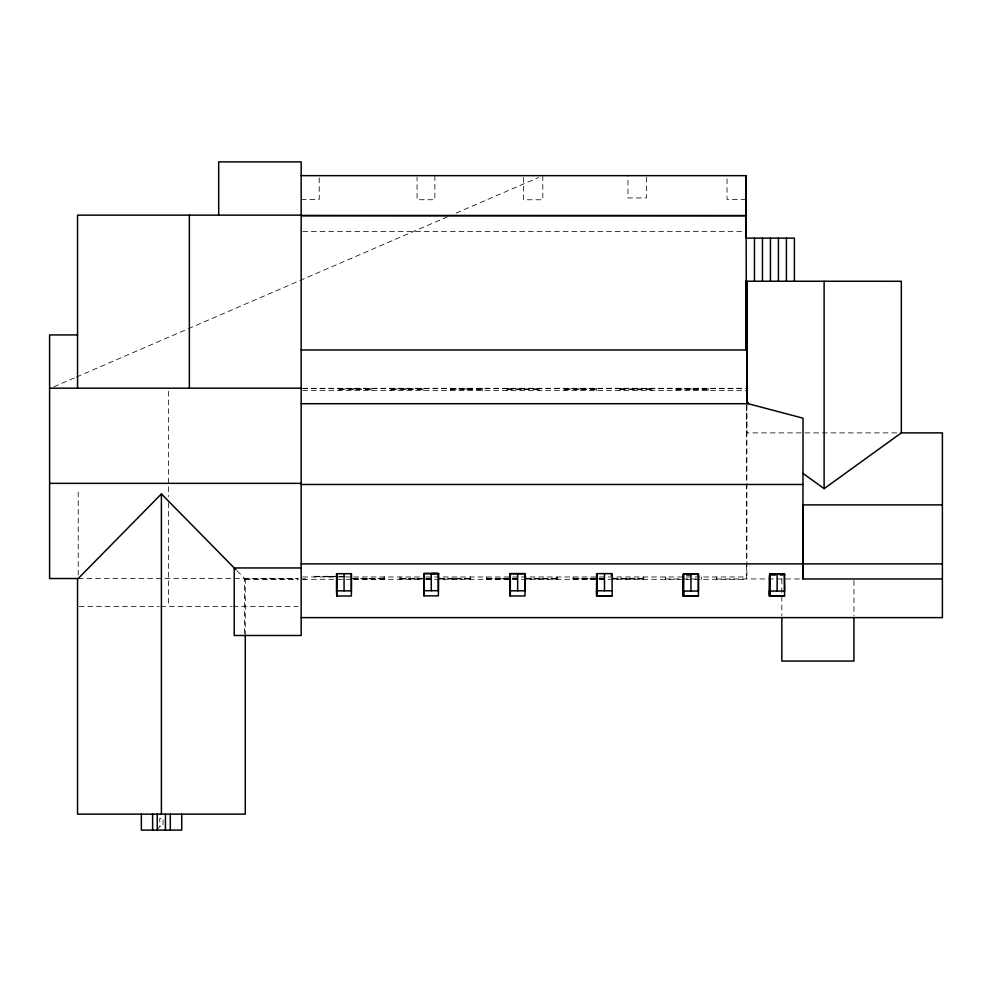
<?xml version="1.0" encoding="UTF-8"?>
<svg xmlns="http://www.w3.org/2000/svg" width="992" height="992" viewBox="0 0 992 992"><rect width="100%" height="100%" fill="white"/><g stroke="black" fill="none" stroke-linecap="round" stroke-linejoin="round"><path stroke-width="0.74" stroke-dasharray="4.96 3.72" d="M157.244 830.106L159.762 826.274L159.762 818.35L163.048 818.35L163.048 826.274L159.762 826.274M53.866 386.781L75.181 377.58M76.607 376.96L298.344 281.22M299.77 280.6L447.59 216.777M456.122 213.094L538.557 177.494M301.171 199.442L319.226 199.442L319.226 177.134M746.021 199.504L727.037 199.504L727.037 177.146M302.721 231.558L746.021 231.657M302.696 388.294L744.893 388.294M302.721 388.628L746.43 388.628M340.504 388.963L353.822 388.963M356.475 388.963L369.793 388.963M392.423 388.963L405.728 388.963M408.394 388.963L421.712 388.963M451.732 388.963L465.05 388.963M467.716 388.963L481.021 388.963M508.4 388.963L521.718 388.963M524.384 388.963L537.689 388.963M565.725 388.963L579.043 388.963M581.709 388.963L595.014 388.963M621.29 388.963L634.595 388.963M637.261 388.963L650.566 388.963M677.536 388.963L690.841 388.963M693.507 388.963L706.812 388.963M339.177 389.286L371.12 389.286M391.096 389.286L423.038 389.286M450.405 389.286L482.348 389.286M507.073 389.286L539.016 389.286M564.398 389.286L596.341 389.286M619.95 389.286L651.905 389.286M676.197 389.286L708.152 389.286M302.696 390.625L746.43 390.625M896.694 432.884L746.889 432.884L746.604 405.418M686.402 575.447L692.156 575.447M771.206 575.447L782.862 575.447M345.352 576.315L313.41 576.315L313.41 576.972M314.737 576.65L328.054 576.65M330.708 576.65L344.026 576.65M302.721 576.972L352.197 576.972M353.747 576.972L424.861 576.972M425.878 576.972L746.43 576.972M352.048 578.311L383.991 578.311M400.012 578.311L431.954 578.311M438.538 578.311L470.481 578.311M486.39 578.311L518.332 578.311M525.09 578.311L557.045 578.311M573.016 578.311L604.959 578.311M611.742 578.311L643.684 578.311M78.207 578.522L298.158 578.522M353.375 578.646L366.68 578.646M369.346 578.646L382.664 578.646M401.338 578.646L414.656 578.646M417.31 578.646L430.627 578.646M439.865 578.646L453.17 578.646M455.836 578.646L469.154 578.646M487.717 578.646L501.034 578.646M503.688 578.646L517.006 578.646M526.43 578.646L539.735 578.646M542.401 578.646L555.706 578.646M574.343 578.646L587.661 578.646M590.314 578.646L603.632 578.646M613.068 578.646L626.386 578.646M629.04 578.646L642.357 578.646M244.615 578.968L298.121 578.968M302.349 578.968L305.858 578.968M353.375 578.968L383.991 578.968M400.012 578.968L431.954 578.968M439.865 578.968L470.481 578.968M486.39 578.968L518.332 578.968M526.43 578.968L557.045 578.968M573.016 578.968L605.058 578.968M613.068 578.968L643.684 578.968M665.359 578.968L699.794 578.968M716.373 578.968L801.772 578.968M245.272 579.192L298.158 579.192M302.721 579.303L352.197 579.303M353.747 579.303L424.861 579.303M425.878 579.303L746.43 579.303L746.43 563.121M79.1 606.484L159.204 606.484M160.741 606.484L231.446 606.484M232.984 606.484L298.245 606.484M237.051 570.834L244.615 578.522L244.615 633.95M853.938 580.518L853.938 616.144M781.832 578.968L781.832 616.144M746.889 405.034L746.889 482.087M746.889 483.625L746.889 578.968M746.43 406.026L746.43 561.571M716.373 576.972L716.373 579.303M708.152 388.294L708.152 390.625M706.812 388.628L706.812 389.286M701.294 576.972L701.294 579.303M693.507 388.628L693.507 389.286M692.18 388.628L692.18 389.286M690.841 388.628L690.841 389.286M677.536 388.628L677.536 389.286M676.197 388.294L676.197 390.625M665.359 576.972L665.359 579.303M651.905 388.294L651.905 390.625M650.566 388.628L650.566 389.286M646.486 177.134L646.486 197.941L627.948 197.941L627.948 175.646M643.684 576.972L643.684 579.303M642.357 578.311L642.357 578.968M637.261 388.628L637.261 389.286M635.934 388.628L635.934 389.286M634.595 388.628L634.595 389.286M629.04 578.311L629.04 578.968M627.713 578.311L627.713 578.968M626.386 578.311L626.386 578.968M621.29 388.628L621.29 389.286M619.95 388.294L619.95 390.625M596.341 388.294L596.341 390.625M595.014 388.628L595.014 389.286M590.314 578.311L590.314 578.968M588.988 578.311L588.988 578.968M587.661 578.311L587.661 578.968M581.709 388.628L581.709 389.286M580.37 388.628L580.37 389.286M579.043 388.628L579.043 389.286M574.343 578.311L574.343 578.968M573.116 576.972L573.116 579.303M565.725 388.628L565.725 389.286M564.398 388.294L564.398 390.625M555.706 578.311L555.706 578.968M542.822 175.646L542.822 199.776L523.59 199.776L523.59 175.646M542.401 578.311L542.401 578.968M541.074 578.311L541.074 578.968M539.735 578.311L539.735 578.968M539.016 388.294L539.016 390.625M537.689 388.628L537.689 389.286M524.384 388.628L524.384 389.286M523.044 388.628L523.044 389.286M521.718 388.628L521.718 389.286M508.4 388.628L508.4 389.286M507.073 388.294L507.073 390.625M503.688 578.311L503.688 578.968M502.361 578.311L502.361 578.968M501.034 578.311L501.034 578.968M487.717 578.311L487.717 578.968M486.39 576.972L486.39 579.303M482.348 388.294L482.348 390.625M481.021 388.628L481.021 389.286M470.481 576.972L470.481 579.303M469.154 578.311L469.154 578.968M467.716 388.628L467.716 389.286M466.376 388.628L466.376 389.286M465.05 388.628L465.05 389.286M455.836 578.311L455.836 578.968M454.51 578.311L454.51 578.968M453.17 578.311L453.17 578.968M451.732 388.628L451.732 389.286M450.405 388.294L450.405 390.625M434.868 175.646L434.868 199.739L417.074 199.739L417.074 177.159M423.038 388.294L423.038 390.625M421.712 388.628L421.712 389.286M417.31 578.311L417.31 578.968M415.983 578.311L415.983 578.968M414.656 578.311L414.656 578.968M408.394 388.628L408.394 389.286M407.067 388.628L407.067 389.286M405.728 388.628L405.728 389.286M401.338 578.311L401.338 578.968M400.012 576.972L400.012 579.303M392.423 388.628L392.423 389.286M391.096 388.294L391.096 390.625M384.326 576.972L384.326 579.303M383.991 576.972L383.991 579.303M382.664 578.311L382.664 578.968M371.12 388.294L371.12 390.625M369.793 388.628L369.793 389.286M369.346 578.311L369.346 578.968M368.02 578.311L368.02 578.968M366.68 578.311L366.68 578.968M356.475 388.628L356.475 389.286M355.148 388.628L355.148 389.286M353.822 388.628L353.822 389.286M340.504 388.628L340.504 389.286M339.177 388.294L339.177 390.625M330.708 576.315L330.708 576.972M329.381 576.315L329.381 576.972M328.054 576.315L328.054 576.972M314.737 576.315L314.737 576.972M245.272 578.522L245.272 634.372M168.442 391.282L168.442 496.558M168.442 502.746L168.442 606.484M78.207 492.032L78.207 575.434M557.144 579.303L557.144 576.972L557.045 579.303"/><path stroke-width="1.49" d="M424.105 591.43L424.13 573.76M438.39 573.748L438.39 590.699L423.894 590.699L424.105 595.845L424.13 573.55L438.749 573.537L438.39 575.087M510.297 590.81L510.272 595.956L510.062 573.649L525.016 573.649L525.016 595.956L510.062 595.956L510.062 573.649L524.681 573.649L525.016 575.199M510.297 573.872L510.272 595.956L510.297 573.649M510.062 590.81L525.016 590.81L525.016 573.86M612.114 595.808L596.8 595.932L596.824 573.624L596.601 595.932L596.601 573.624L612.114 573.624L612.114 595.932L596.8 595.932L596.601 590.786L612.114 590.786M698.418 574.095L698.418 591.058L683.29 591.058L683.5 596.204L698.418 596.204L698.418 573.909L683.29 573.897L683.29 596.204L683.525 574.12M769.47 575.447L769.47 596.204L769.693 574.12M784.312 573.897L784.56 575.447M596.8 595.932L596.824 590.786M698.418 595.733L683.5 596.192L683.525 591.058M746.592 350.288L746.889 281.282L746.889 402.628L748.191 403.707L803.024 418.19L802.912 578.968L942.4 578.968M784.56 595.907L769.668 596.192L769.693 573.897L784.56 573.897L784.56 596.204L769.668 596.204L769.693 591.058M802.912 578.968L802.912 504.891L942.4 504.891M235.972 569.743L161.411 493.929L78.207 578.522L49.6 578.522L49.6 334.936L77.55 334.936M803.024 473.432L824.116 488.659L901.331 432.884L942.4 432.884L942.388 617.619L301.171 617.619M437.918 573.537L431.26 573.55L431.26 590.699M684.108 573.897L697.909 573.897L698.418 575.447M769.693 573.897L784.56 573.897M301.171 175.646L746.021 175.646L746.43 350.151M301.171 215.14L77.55 215.14L77.55 388.182M746.43 215.586L301.171 215.586L746.43 215.686M746.48 238.13L794.394 238.13L794.394 281.22M746.48 281.22L901.331 281.282L901.331 432.884M301.171 349.978L747.162 349.978L747.162 403.707M49.6 388.182L301.171 388.182M746.889 402.628L748.191 402.628L748.191 403.707L301.171 403.707M49.6 483.352L301.171 483.352M301.171 484.468L803.024 484.468M301.171 563.89L942.4 563.89M301.171 567.957L234.224 567.957L234.224 635.488L301.171 635.488L301.171 161.894L218.686 161.894L218.686 215.14M351.379 573.686L336.759 573.686L336.796 595.994L351.379 595.994L351.379 573.698L351.379 590.848L336.524 590.848L336.524 573.686M611.221 575.174L612.114 575.174M336.759 575.236L336.759 573.686L336.784 587.066M336.524 590.848L336.796 595.994M769.668 596.204L769.47 591.058L784.56 591.058L784.312 574.095M524.681 573.86L525.016 590.81M853.938 617.694L853.938 661.056L781.832 661.056L781.832 617.694M824.116 281.282L824.116 488.659M786.408 238.13L786.408 281.22M778.422 238.13L778.422 281.22M777.133 573.909L777.133 591.058M770.437 238.13L770.437 281.22M762.451 238.13L762.451 281.22M754.466 238.13L754.466 281.22M746.021 175.646L746.021 237.82M746.021 280.91L746.021 350.151M690.965 573.909L690.965 591.058M683.525 573.897L683.5 596.192M604.475 573.624L604.475 590.786M517.663 573.661L517.663 590.81M424.105 591.393L424.13 573.537L438.39 573.55L438.39 595.845L423.894 595.845L423.894 573.537M344.063 573.698L344.063 590.848M245.272 635.103L245.272 814.134L77.55 814.134L77.55 578.522M189.36 215.14L189.36 388.182M181.722 814.134L181.722 830.106L141.36 830.106L141.36 814.134M170.302 814.134L170.302 830.106M165.453 814.134L165.453 830.106M161.411 493.929L161.411 814.134M157.244 814.134L157.244 830.106M152.619 814.134L152.619 830.106"/></g></svg>
